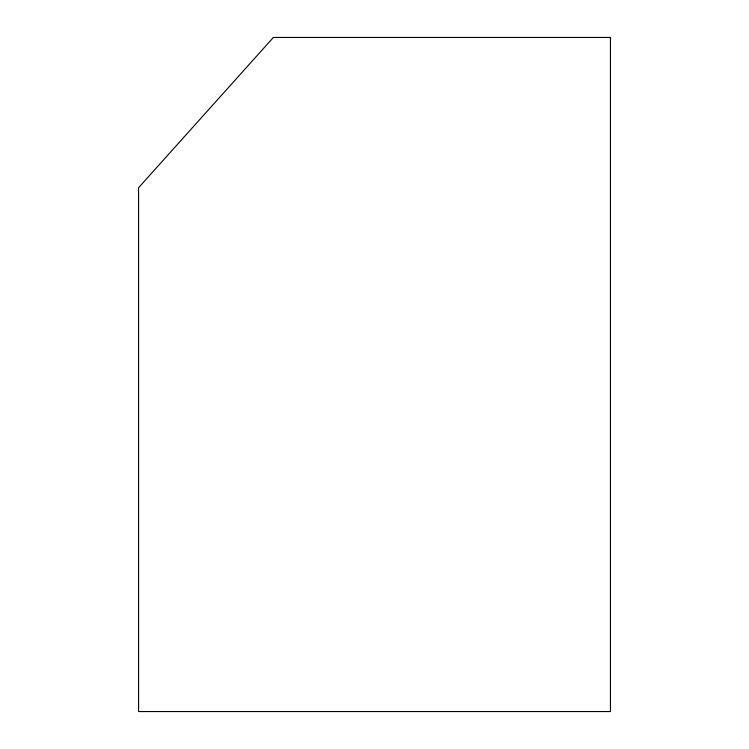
<?xml version="1.0" encoding="UTF-8"?>
<svg xmlns="http://www.w3.org/2000/svg" width="749" height="749" viewBox="0 0 749 749"><rect width="100%" height="100%" fill="white"/><g stroke="black" fill="none" stroke-linecap="round" stroke-linejoin="round"><path stroke-width="1.12" d="M273.385 37.45L138.565 187.737L138.565 711.55L610.435 711.55L610.435 37.45L273.385 37.45"/></g></svg>
